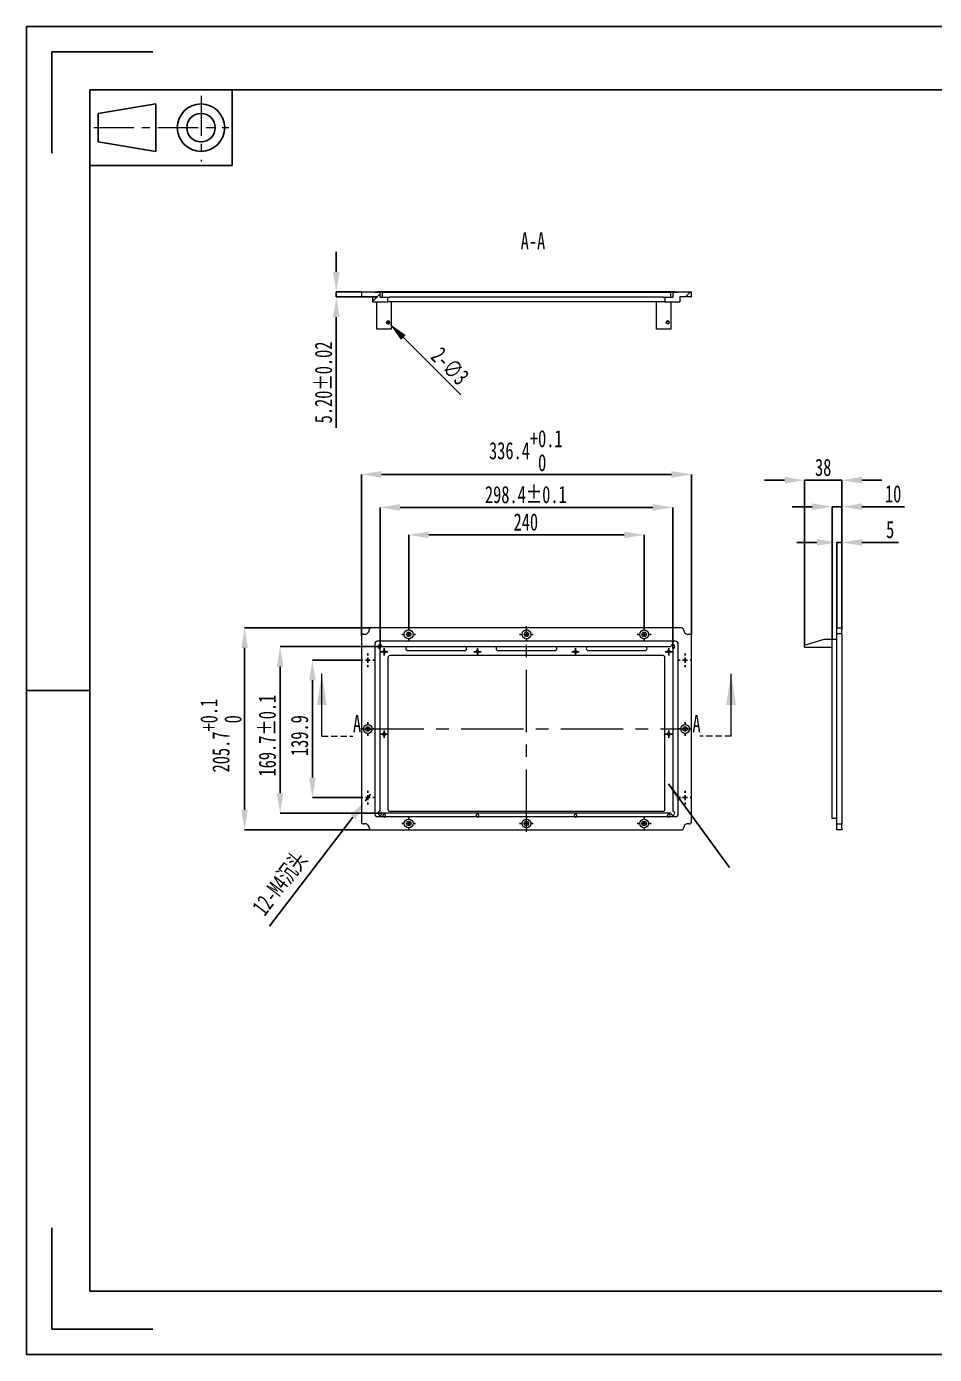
# Model space of a CAD drawing. Header units: millimetres. Extents: x 370 to 752, y 4 to 275.
# Drawn here: x 369.5 to 554.6, y 4.4 to 275 of the extents above; entities that cross this region are included whole.
import ezdxf

# ---------------------------------------------------------------- set-up
doc = ezdxf.new("R2010")
doc.units = ezdxf.units.MM
doc.header["$PDSIZE"] = -1
for name, pattern in [('CENTER', [10.16, 6.35, -1.27, 1.27, -1.27]), ('CENTERX2', [20.32, 12.7, -2.54, 2.54, -2.54]), ('HIDDEN', [1.905, 1.27, -0.635])]:
    doc.linetypes.add(name, pattern=pattern)
doc.layers.add('DEFAULT_1', color=7, linetype='CENTER', lineweight=18)
doc.layers.add('图框', color=7, linetype='Continuous')
doc.styles.add('SLDTEXTSTYLE4', font='TXT', dxfattribs={"width": 0.7})
doc.dimstyles.new('SLDDIMSTYLE0', dxfattribs={"dimtxt": 3.5, "dimasz": 4.08, "dimexe": 0, "dimexo": 0.0625, "dimgap": 0.875, "dimtad": 2, "dimdec": 1, "dimlfac": 5, "dimrnd": 1e-09, "dimzin": 12, "dimdsep": 46, "dimtxsty": 'SLDTEXTSTYLE4', "dimsah": 1, "dimcen": 0.09, "dimadec": 0, "dimazin": 3, "dimtol": 1, "dimtp": 0.1, "dimtfac": 1, "dimtdec": 1, "dimtofl": 0, "dimtmove": 0, "dimatfit": 3, "dimfxl": 1, "dimfrac": 2, "dimtolj": 1, "dimarcsym": 0})
doc.dimstyles.new('SLDDIMSTYLE1', dxfattribs={"dimtxt": 3.5, "dimasz": 4.08, "dimexe": 0, "dimexo": 0.0625, "dimgap": 0.875, "dimtad": 2, "dimdec": 1, "dimlfac": 5, "dimrnd": 1e-09, "dimzin": 12, "dimdsep": 46, "dimtxsty": 'SLDTEXTSTYLE4', "dimsah": 1, "dimcen": 0.09, "dimadec": 0, "dimazin": 3, "dimtfac": 1, "dimtdec": 1, "dimtofl": 0, "dimtmove": 0, "dimatfit": 3, "dimfxl": 1, "dimfrac": 2, "dimtolj": 1, "dimtzin": 12, "dimarcsym": 0})
doc.dimstyles.new('SLDDIMSTYLE2', dxfattribs={"dimtxt": 3.5, "dimasz": 4.08, "dimexe": 0, "dimexo": 0.0625, "dimgap": 0.875, "dimtad": 2, "dimdec": 1, "dimlfac": 5, "dimrnd": 1e-09, "dimzin": 12, "dimdsep": 46, "dimtxsty": 'SLDTEXTSTYLE4', "dimblk1": 'NONE', "dimsah": 1, "dimcen": 0, "dimadec": 0, "dimazin": 3, "dimtfac": 1, "dimtdec": 1, "dimtmove": 0, "dimatfit": 3, "dimldrblk": 'NONE', "dimfxl": 1, "dimfrac": 2, "dimtolj": 1, "dimtzin": 12, "dimarcsym": 0})
doc.dimstyles.new('SLDDIMSTYLE3', dxfattribs={"dimtxt": 3.5, "dimasz": 4.08, "dimexe": 0, "dimexo": 0.0625, "dimgap": 0.875, "dimtad": 2, "dimdec": 1, "dimlfac": 5, "dimrnd": 1e-09, "dimzin": 12, "dimdsep": 46, "dimtxsty": 'SLDTEXTSTYLE4', "dimsah": 1, "dimcen": 0.09, "dimadec": 0, "dimazin": 3, "dimtol": 1, "dimtp": 0.1, "dimtm": 0.1, "dimtfac": 1, "dimtdec": 1, "dimtofl": 0, "dimtmove": 0, "dimatfit": 3, "dimfxl": 1, "dimfrac": 2, "dimtolj": 1, "dimarcsym": 0})
doc.dimstyles.new('SLDDIMSTYLE5', dxfattribs={"dimtxt": 0.18, "dimasz": 4.08, "dimexe": 0, "dimexo": 0.0625, "dimgap": 0, "dimtad": 0, "dimtih": 1, "dimtoh": 1, "dimdec": 0, "dimrnd": 1e-09, "dimzin": 0, "dimdsep": 46, "dimtxsty": 'Standard', "dimsah": 1, "dimcen": 0.09, "dimadec": 0, "dimazin": 0, "dimtfac": 4.08, "dimtdec": 0, "dimtofl": 0, "dimtmove": 0, "dimatfit": 3, "dimfxl": 1, "dimfrac": 2, "dimtolj": 1, "dimtzin": 0, "dimarcsym": 0})
doc.dimstyles.new('SLDDIMSTYLE6', dxfattribs={"dimtxt": 3.5, "dimasz": 4.08, "dimexe": 0, "dimexo": 0.0625, "dimgap": 0.875, "dimtad": 2, "dimdec": 1, "dimlfac": 5, "dimrnd": 1e-09, "dimzin": 12, "dimdsep": 46, "dimtxsty": 'SLDTEXTSTYLE4', "dimsah": 1, "dimcen": 0.09, "dimadec": 0, "dimazin": 3, "dimtfac": 1, "dimtdec": 1, "dimtmove": 0, "dimatfit": 0, "dimfxl": 1, "dimfrac": 2, "dimtolj": 1, "dimtzin": 12, "dimarcsym": 0})
doc.dimstyles.new('SLDDIMSTYLE7', dxfattribs={"dimtxt": 3.5, "dimasz": 4.08, "dimexe": 0, "dimexo": 0.0625, "dimgap": 0.875, "dimtad": 2, "dimdec": 1, "dimlfac": 5, "dimrnd": 1e-09, "dimzin": 12, "dimdsep": 46, "dimtxsty": 'SLDTEXTSTYLE4', "dimblk1": 'NONE', "dimsah": 1, "dimcen": 0, "dimadec": 0, "dimazin": 3, "dimtfac": 1, "dimtdec": 1, "dimtmove": 0, "dimatfit": 3, "dimldrblk": 'NONE', "dimfxl": 1, "dimfrac": 2, "dimtolj": 1, "dimtzin": 12, "dimarcsym": 0})
doc.dimstyles.new('SLDDIMSTYLE8', dxfattribs={"dimtxt": 3.5, "dimasz": 4.08, "dimexe": 0, "dimexo": 0.0625, "dimgap": 0.875, "dimtad": 2, "dimlfac": 5, "dimrnd": 1e-09, "dimzin": 4, "dimdsep": 46, "dimtxsty": 'SLDTEXTSTYLE4', "dimsah": 1, "dimcen": 0.09, "dimadec": 0, "dimazin": 1, "dimtol": 1, "dimtp": 0.02, "dimtm": 0.02, "dimtfac": 1, "dimtmove": 0, "dimatfit": 0, "dimfxl": 1, "dimfrac": 2, "dimtolj": 1, "dimarcsym": 0})
pattern_1 = [(45, (384.307, 33.064), (-2.245064, 2.245064), [])]

# ---------------------------------------------------------------- blocks, each defined once
blk = doc.blocks.new('_D')
at = {"layer": 'Defpoints', "color": 0, "transparency": 16777216}
for p in [(505.05, 183.77), (437.77, 150.85), (505.05, 150.85)]:
    blk.add_point(p, dxfattribs=at)
at = {"layer": '图框', "color": 0, "lineweight": -2, "transparency": 16777216}
for p, q in [((437.77, 150.91), (437.77, 183.77)), ((441.85, 183.77), (500.97, 183.77)), ((505.05, 150.91), (505.05, 183.77))]:
    blk.add_line(p, q, dxfattribs=at)
at = {"layer": '图框', "color": 0, "transparency": 16777216}
for points in [[(441.85, 184.45), (441.85, 183.09), (437.77, 183.77)], [(500.97, 184.45), (500.97, 183.09), (505.05, 183.77)]]:
    blk.add_solid(points, dxfattribs=at)
at = {"layer": '图框', "color": 0, "transparency": 16777216, "insert": (471.28, 192.81), "char_height": 3.5, "attachment_point": 2, "style": 'SLDTEXTSTYLE4'}
blk.add_mtext('\\A1;336.4\\S+0.1^  0;', dxfattribs=at)
blk = doc.blocks.new('_D_1')
at = {"layer": 'Defpoints', "color": 0, "transparency": 16777216}
for p in [(439.78, 152.48), (413.96, 111.33), (439.78, 111.33)]:
    blk.add_point(p, dxfattribs=at)
at = {"layer": '图框', "color": 0, "lineweight": -2, "transparency": 16777216}
for p, q in [((439.71, 152.48), (413.96, 152.48)), ((413.96, 148.4), (413.96, 115.41)), ((439.71, 111.33), (413.96, 111.33))]:
    blk.add_line(p, q, dxfattribs=at)
at = {"layer": '图框', "color": 0, "transparency": 16777216}
for points in [[(413.28, 148.4), (414.64, 148.4), (413.96, 152.48)], [(413.28, 115.41), (414.64, 115.41), (413.96, 111.33)]]:
    blk.add_solid(points, dxfattribs=at)
at = {"layer": '图框', "color": 0, "transparency": 16777216, "insert": (404.92, 130.54), "char_height": 3.5, "attachment_point": 2, "rotation": 90, "style": 'SLDTEXTSTYLE4'}
blk.add_mtext('\\A1;205.7\\S+0.1^  0;', dxfattribs=at)
blk = doc.blocks.new('_D_2')
at = {"layer": 'Defpoints', "color": 0, "transparency": 16777216}
for p in [(495.41, 171.45), (447.41, 152.58), (495.41, 152.58)]:
    blk.add_point(p, dxfattribs=at)
at = {"layer": '图框', "color": 0, "lineweight": -2, "transparency": 16777216}
for p, q in [((447.41, 152.64), (447.41, 171.45)), ((451.49, 171.45), (491.33, 171.45)), ((495.41, 152.64), (495.41, 171.45))]:
    blk.add_line(p, q, dxfattribs=at)
at = {"layer": '图框', "color": 0, "transparency": 16777216}
for points in [[(451.49, 172.13), (451.49, 170.77), (447.41, 171.45)], [(491.33, 172.13), (491.33, 170.77), (495.41, 171.45)]]:
    blk.add_solid(points, dxfattribs=at)
at = {"layer": '图框', "color": 0, "transparency": 16777216, "insert": (471.28, 175.82), "char_height": 3.5, "attachment_point": 2, "style": 'SLDTEXTSTYLE4'}
blk.add_mtext('\\A1;240', dxfattribs=at)
blk = doc.blocks.new('_D_3')
at = {"layer": 'Defpoints', "color": 0, "transparency": 16777216}
for p in [(437.67, 145.89), (427.77, 117.91), (437.67, 117.91)]:
    blk.add_point(p, dxfattribs=at)
at = {"layer": '图框', "color": 0, "lineweight": -2, "transparency": 16777216}
for p, q in [((437.61, 145.89), (427.77, 145.89)), ((427.77, 141.81), (427.77, 121.99)), ((437.61, 117.91), (427.77, 117.91))]:
    blk.add_line(p, q, dxfattribs=at)
at = {"layer": '图框', "color": 0, "transparency": 16777216}
for points in [[(427.09, 141.81), (428.45, 141.81), (427.77, 145.89)], [(427.09, 121.99), (428.45, 121.99), (427.77, 117.91)]]:
    blk.add_solid(points, dxfattribs=at)
at = {"layer": '图框', "color": 0, "transparency": 16777216, "insert": (423.39, 130.54), "char_height": 3.5, "attachment_point": 2, "rotation": 90, "style": 'SLDTEXTSTYLE4'}
blk.add_mtext('\\A1;139.9', dxfattribs=at)
blk = doc.blocks.new('_D_4')
at = {"layer": 'Defpoints', "color": 0, "transparency": 16777216}
for p in [(438.52, 117.19), (439.61, 118.63)]:
    blk.add_point(p, dxfattribs=at)
at = {"layer": '图框', "color": 0, "lineweight": -2, "transparency": 16777216}
for p, q in [((439.61, 118.63), (438.52, 117.19)), ((419.04, 91.68), (436.05, 113.95))]:
    blk.add_line(p, q, dxfattribs=at)
at = {"layer": '图框', "color": 0, "transparency": 16777216}
blk.add_solid([(435.51, 114.36), (436.59, 113.54), (438.52, 117.19)], dxfattribs=at)
at = {"layer": '图框', "color": 0, "transparency": 16777216, "insert": (415.24, 95.68), "char_height": 3.5, "attachment_point": 1, "rotation": 52.6384, "style": 'SLDTEXTSTYLE4'}
blk.add_mtext('\\A1;12-M4沉头', dxfattribs=at)
blk = doc.blocks.new('_NONE')
blk = doc.blocks.new('_D_5')
at = {"layer": 'Defpoints', "color": 0, "transparency": 16777216}
for p in [(501.25, 177.04), (441.57, 148.28), (501.25, 148.28)]:
    blk.add_point(p, dxfattribs=at)
at = {"layer": '图框', "color": 0, "lineweight": -2, "transparency": 16777216}
for p, q in [((441.57, 148.34), (441.57, 177.04)), ((445.65, 177.04), (497.17, 177.04)), ((501.25, 148.34), (501.25, 177.04))]:
    blk.add_line(p, q, dxfattribs=at)
at = {"layer": '图框', "color": 0, "transparency": 16777216}
for points in [[(445.65, 177.72), (445.65, 176.36), (441.57, 177.04)], [(497.17, 177.72), (497.17, 176.36), (501.25, 177.04)]]:
    blk.add_solid(points, dxfattribs=at)
at = {"layer": '图框', "color": 0, "transparency": 16777216, "insert": (471.28, 181.41), "char_height": 3.5, "attachment_point": 2, "style": 'SLDTEXTSTYLE4'}
blk.add_mtext('\\A1;298.4±0.1', dxfattribs=at)
blk = doc.blocks.new('_D_6')
at = {"layer": 'Defpoints', "color": 0, "transparency": 16777216}
for p in [(441.97, 148.68), (421.19, 114.73), (441.97, 114.73)]:
    blk.add_point(p, dxfattribs=at)
at = {"layer": '图框', "color": 0, "lineweight": -2, "transparency": 16777216}
for p, q in [((441.91, 148.68), (421.19, 148.68)), ((421.19, 144.6), (421.19, 118.81)), ((441.91, 114.73), (421.19, 114.73))]:
    blk.add_line(p, q, dxfattribs=at)
at = {"layer": '图框', "color": 0, "transparency": 16777216}
for points in [[(420.51, 144.6), (421.87, 144.6), (421.19, 148.68)], [(420.51, 118.81), (421.87, 118.81), (421.19, 114.73)]]:
    blk.add_solid(points, dxfattribs=at)
at = {"layer": '图框', "color": 0, "transparency": 16777216, "insert": (416.81, 130.54), "char_height": 3.5, "attachment_point": 2, "rotation": 90, "style": 'SLDTEXTSTYLE4'}
blk.add_mtext('\\A1;169.7±0.1', dxfattribs=at)
blk = doc.blocks.new('SW_CENTERMARKSYMBOL_0')
at = {"layer": '图框', "color": 0}
for p, q in [((-1, 0), (-1.4, 0)), ((0, 0), (-0.5, 0)), ((0, 1), (0, 1.4)), ((0, 0), (0, 0.5)), ((0, 0), (0, -0.5)), ((0, 0), (0.5, 0)), ((1, 0), (1.4, 0)), ((0, -1), (0, -1.4))]:
    blk.add_line(p, q, dxfattribs=at)
blk = doc.blocks.new('SW_CENTERMARKSYMBOL_1')
at = {"layer": '图框', "color": 0}
for p, q in [((-1, 0), (-1.4, 0)), ((0, 0), (-0.5, 0)), ((0, 1), (0, 1.4)), ((0, 0), (0, 0.5)), ((0, 0), (0, -0.5)), ((0, 0), (0.5, 0)), ((1, 0), (1.4, 0)), ((0, -1), (0, -1.4))]:
    blk.add_line(p, q, dxfattribs=at)
blk = doc.blocks.new('SW_CENTERMARKSYMBOL_2')
at = {"layer": '图框', "color": 0}
for p, q in [((-1, 0), (-1.4, 0)), ((0, 0), (-0.5, 0)), ((0, 1), (0, 1.4)), ((0, 0), (0, 0.5)), ((0, 0), (0, -0.5)), ((0, 0), (0.5, 0)), ((1, 0), (1.4, 0)), ((0, -1), (0, -1.4))]:
    blk.add_line(p, q, dxfattribs=at)
blk = doc.blocks.new('SW_CENTERMARKSYMBOL_3')
at = {"layer": '图框', "color": 0}
for p, q in [((-1, 0), (-1.4, 0)), ((0, 0), (-0.5, 0)), ((0, 1), (0, 1.4)), ((0, 0), (0, 0.5)), ((0, 0), (0, -0.5)), ((0, 0), (0.5, 0)), ((1, 0), (1.4, 0)), ((0, -1), (0, -1.4))]:
    blk.add_line(p, q, dxfattribs=at)
blk = doc.blocks.new('SW_CENTERMARKSYMBOL_4')
at = {"layer": '图框', "color": 0}
for p, q in [((-1, 0), (-1.4, 0)), ((0, 0), (-0.5, 0)), ((0, 1), (0, 1.4)), ((0, 0), (0, 0.5)), ((0, 0), (0, -0.5)), ((0, 0), (0.5, 0)), ((1, 0), (1.4, 0)), ((0, -1), (0, -1.4))]:
    blk.add_line(p, q, dxfattribs=at)
blk = doc.blocks.new('SW_CENTERMARKSYMBOL_5')
at = {"layer": '图框', "color": 0}
for p, q in [((-1, 0), (-1.4, 0)), ((0, 0), (-0.5, 0)), ((0, 1), (0, 1.4)), ((0, 0), (0, 0.5)), ((0, 0), (0, -0.5)), ((0, 0), (0.5, 0)), ((1, 0), (1.4, 0)), ((0, -1), (0, -1.4))]:
    blk.add_line(p, q, dxfattribs=at)
blk = doc.blocks.new('SW_CENTERMARKSYMBOL_6')
at = {"layer": '图框', "color": 0}
for p, q in [((-1, 0), (-1.4, 0)), ((0, 0), (-0.5, 0)), ((0, 1), (0, 1.4)), ((0, 0), (0, 0.5)), ((0, 0), (0, -0.5)), ((0, 0), (0.5, 0)), ((1, 0), (1.4, 0)), ((0, -1), (0, -1.4))]:
    blk.add_line(p, q, dxfattribs=at)
blk = doc.blocks.new('SW_CENTERMARKSYMBOL_7')
at = {"layer": '图框', "color": 0}
for p, q in [((-1, 0), (-1.4, 0)), ((0, 0), (-0.5, 0)), ((0, 1), (0, 1.4)), ((0, 0), (0, 0.5)), ((0, 0), (0, -0.5)), ((0, 0), (0.5, 0)), ((1, 0), (1.4, 0)), ((0, -1), (0, -1.4))]:
    blk.add_line(p, q, dxfattribs=at)
blk = doc.blocks.new('SW_CENTERMARKSYMBOL_8')
at = {"layer": '图框', "color": 0}
for p, q in [((-1, 0), (-1.4, 0)), ((0, 0), (-0.5, 0)), ((0, 1), (0, 1.4)), ((0, 0), (0, 0.5)), ((0, 0), (0, -0.5)), ((0, 0), (0.5, 0)), ((1, 0), (1.4, 0)), ((0, -1), (0, -1.4))]:
    blk.add_line(p, q, dxfattribs=at)
blk = doc.blocks.new('SW_CENTERMARKSYMBOL_9')
at = {"layer": '图框', "color": 0}
for p, q in [((-1, 0), (-1.4, 0)), ((0, 0), (-0.5, 0)), ((0, 1), (0, 1.4)), ((0, 0), (0, 0.5)), ((0, 0), (0, -0.5)), ((0, 0), (0.5, 0)), ((1, 0), (1.4, 0)), ((0, -1), (0, -1.4))]:
    blk.add_line(p, q, dxfattribs=at)
blk = doc.blocks.new('SW_CENTERMARKSYMBOL_10')
at = {"layer": '图框', "color": 0}
for p, q in [((-1, 0), (-1.4, 0)), ((0, 0), (-0.5, 0)), ((0, 1), (0, 1.4)), ((0, 0), (0, 0.5)), ((0, 0), (0, -0.5)), ((0, 0), (0.5, 0)), ((1, 0), (1.4, 0)), ((0, -1), (0, -1.4))]:
    blk.add_line(p, q, dxfattribs=at)
blk = doc.blocks.new('SW_CENTERMARKSYMBOL_11')
at = {"layer": '图框', "color": 0}
for p, q in [((-1, 0), (-1.4, 0)), ((0, 0), (-0.5, 0)), ((0, 1), (0, 1.4)), ((0, 0), (0, 0.5)), ((0, 0), (0, -0.5)), ((0, 0), (0.5, 0)), ((1, 0), (1.4, 0)), ((0, -1), (0, -1.4))]:
    blk.add_line(p, q, dxfattribs=at)
blk = doc.blocks.new('SW_CENTERMARKSYMBOL_12')
at = {"layer": '图框', "color": 0}
for p, q in [((-0.5, 0), (-0.75, 0)), ((0, 0), (-0.5, 0)), ((0, 0.5), (0, 0.75)), ((0, 0), (0, 0.5)), ((0, 0), (0, -0.5)), ((0, 0), (0.5, 0)), ((0.5, 0), (0.75, 0)), ((0, -0.5), (0, -0.75))]:
    blk.add_line(p, q, dxfattribs=at)
blk = doc.blocks.new('SW_CENTERMARKSYMBOL_13')
at = {"layer": '图框', "color": 0}
for p, q in [((-0.5, 0), (-0.75, 0)), ((0, 0), (-0.5, 0)), ((0, 0.5), (0, 0.75)), ((0, 0), (0, 0.5)), ((0, 0), (0, -0.5)), ((0, 0), (0.5, 0)), ((0.5, 0), (0.75, 0)), ((0, -0.5), (0, -0.75))]:
    blk.add_line(p, q, dxfattribs=at)
blk = doc.blocks.new('SW_CENTERMARKSYMBOL_14')
at = {"layer": '图框', "color": 0}
for p, q in [((-0.5, 0), (-0.75, 0)), ((0, 0), (-0.5, 0)), ((0, 0.5), (0, 0.75)), ((0, 0), (0, 0.5)), ((0, 0), (0, -0.5)), ((0, 0), (0.5, 0)), ((0.5, 0), (0.75, 0)), ((0, -0.5), (0, -0.75))]:
    blk.add_line(p, q, dxfattribs=at)
blk = doc.blocks.new('SW_CENTERMARKSYMBOL_15')
at = {"layer": '图框', "color": 0}
for p, q in [((-0.5, 0), (-0.75, 0)), ((0, 0), (-0.5, 0)), ((0, 0.5), (0, 0.75)), ((0, 0), (0, 0.5)), ((0, 0), (0, -0.5)), ((0, 0), (0.5, 0)), ((0.5, 0), (0.75, 0)), ((0, -0.5), (0, -0.75))]:
    blk.add_line(p, q, dxfattribs=at)
blk = doc.blocks.new('SW_CENTERMARKSYMBOL_16')
at = {"layer": '图框', "color": 0}
for p, q in [((-0.5, 0), (-0.75, 0)), ((0, 0), (-0.5, 0)), ((0, 0.5), (0, 0.75)), ((0, 0), (0, 0.5)), ((0, 0), (0, -0.5)), ((0, 0), (0.5, 0)), ((0.5, 0), (0.75, 0)), ((0, -0.5), (0, -0.75))]:
    blk.add_line(p, q, dxfattribs=at)
blk = doc.blocks.new('SW_CENTERMARKSYMBOL_17')
at = {"layer": '图框', "color": 0}
for p, q in [((-0.5, 0), (-0.75, 0)), ((0, 0), (-0.5, 0)), ((0, 0.5), (0, 0.75)), ((0, 0), (0, 0.5)), ((0, 0), (0, -0.5)), ((0, 0), (0.5, 0)), ((0.5, 0), (0.75, 0)), ((0, -0.5), (0, -0.75))]:
    blk.add_line(p, q, dxfattribs=at)
blk = doc.blocks.new('_D_7')
at = {"layer": 'Defpoints', "color": 0, "transparency": 16777216}
for p in [(535.7, 182.59), (535.7, 152.48), (528.1, 148.98)]:
    blk.add_point(p, dxfattribs=at)
at = {"layer": '图框', "color": 0, "lineweight": -2, "transparency": 16777216}
for p, q in [((524.02, 182.59), (519.94, 182.59)), ((528.1, 149.04), (528.1, 182.59)), ((528.1, 182.59), (535.7, 182.59)), ((535.7, 152.54), (535.7, 182.59)), ((539.78, 182.59), (543.86, 182.59))]:
    blk.add_line(p, q, dxfattribs=at)
at = {"layer": '图框', "color": 0, "transparency": 16777216}
for points in [[(524.02, 183.27), (524.02, 181.91), (528.1, 182.59)], [(539.78, 183.27), (539.78, 181.91), (535.7, 182.59)]]:
    blk.add_solid(points, dxfattribs=at)
at = {"layer": '图框', "color": 0, "transparency": 16777216, "insert": (531.9, 186.96), "char_height": 3.5, "attachment_point": 2, "style": 'SLDTEXTSTYLE4'}
blk.add_mtext('\\A1;38', dxfattribs=at)
blk = doc.blocks.new('_D_8')
at = {"layer": 'Defpoints', "color": 0, "transparency": 16777216}
for p in [(535.7, 177.19), (535.7, 152.48), (533.7, 150.18)]:
    blk.add_point(p, dxfattribs=at)
at = {"layer": '图框', "color": 0, "lineweight": -2, "transparency": 16777216}
for p, q in [((529.62, 177.19), (525.54, 177.19)), ((533.7, 150.24), (533.7, 177.19)), ((533.7, 177.19), (535.7, 177.19)), ((535.7, 152.54), (535.7, 177.19)), ((539.78, 177.19), (548.46, 177.19))]:
    blk.add_line(p, q, dxfattribs=at)
at = {"layer": '图框', "color": 0, "transparency": 16777216}
for points in [[(529.62, 177.87), (529.62, 176.51), (533.7, 177.19)], [(539.78, 177.87), (539.78, 176.51), (535.7, 177.19)]]:
    blk.add_solid(points, dxfattribs=at)
at = {"layer": '图框', "color": 0, "transparency": 16777216, "insert": (546.16, 181.56), "char_height": 3.5, "attachment_point": 2, "style": 'SLDTEXTSTYLE4'}
blk.add_mtext('\\A1;10', dxfattribs=at)
blk = doc.blocks.new('_D_9')
at = {"layer": 'Defpoints', "color": 0, "transparency": 16777216}
for p in [(535.7, 169.91), (534.7, 152.48), (535.7, 152.48)]:
    blk.add_point(p, dxfattribs=at)
at = {"layer": '图框', "color": 0, "lineweight": -2, "transparency": 16777216}
for p, q in [((530.62, 169.91), (526.54, 169.91)), ((534.7, 152.54), (534.7, 169.91)), ((534.7, 169.91), (535.7, 169.91)), ((535.7, 152.54), (535.7, 169.91)), ((539.78, 169.91), (547.24, 169.91))]:
    blk.add_line(p, q, dxfattribs=at)
at = {"layer": '图框', "color": 0, "transparency": 16777216}
for points in [[(530.62, 170.59), (530.62, 169.23), (534.7, 169.91)], [(539.78, 170.59), (539.78, 169.23), (535.7, 169.91)]]:
    blk.add_solid(points, dxfattribs=at)
at = {"layer": '图框', "color": 0, "transparency": 16777216, "insert": (545.55, 174.29), "char_height": 3.5, "attachment_point": 2, "style": 'SLDTEXTSTYLE4'}
blk.add_mtext('\\A1;5', dxfattribs=at)
blk = doc.blocks.new('_D_15')
at = {"layer": 'Defpoints', "color": 0, "transparency": 16777216}
for p in [(432.65, 220.96), (437.77, 220.96), (441.17, 219.92)]:
    blk.add_point(p, dxfattribs=at)
at = {"layer": '图框', "color": 0, "lineweight": -2, "transparency": 16777216}
for p, q in [((432.65, 225.04), (432.65, 229.12)), ((437.71, 220.96), (432.65, 220.96)), ((432.65, 220.96), (432.65, 219.92)), ((441.11, 219.92), (432.65, 219.92)), ((432.65, 215.84), (432.65, 193.26))]:
    blk.add_line(p, q, dxfattribs=at)
at = {"layer": '图框', "color": 0, "transparency": 16777216}
for points in [[(431.97, 225.04), (433.33, 225.04), (432.65, 220.96)], [(431.97, 215.84), (433.33, 215.84), (432.65, 219.92)]]:
    blk.add_solid(points, dxfattribs=at)
at = {"layer": '图框', "color": 0, "transparency": 16777216, "insert": (428.27, 202.51), "char_height": 3.5, "attachment_point": 2, "rotation": 90, "style": 'SLDTEXTSTYLE4'}
blk.add_mtext('\\A1;5.20±0.02', dxfattribs=at)
blk = doc.blocks.new('_D_16')
at = {"layer": 'Defpoints', "color": 0, "transparency": 16777216}
for p in [(443.01, 214.97), (443.43, 214.54)]:
    blk.add_point(p, dxfattribs=at)
at = {"layer": '图框', "color": 0, "lineweight": -2, "transparency": 16777216}
for p, q in [((443.01, 214.97), (443.43, 214.54)), ((458.01, 199.96), (446.32, 211.66))]:
    blk.add_line(p, q, dxfattribs=at)
at = {"layer": '图框', "color": 0, "transparency": 16777216}
blk.add_solid([(446.8, 212.14), (445.84, 211.18), (443.43, 214.54)], dxfattribs=at)
at = {"layer": '图框', "color": 0, "transparency": 16777216, "insert": (454.14, 210.03), "char_height": 3.5, "attachment_point": 1, "rotation": 315, "style": 'SLDTEXTSTYLE4'}
blk.add_mtext('\\A1;2-∅3', dxfattribs=at)
blk = doc.blocks.new('96_1')
at = {"color": 7, "linetype": 'Continuous'}
for p, q in [((-11.25, 6), (-11.25, -6)), ((11.25, -6), (11.25, 6)), ((-9.93, 2.25), (-0.82, 3.75)), ((-9.93, 0), (-9.93, 2.25)), ((-0.82, 0), (-0.82, 3.75)), ((-9.93, 0), (-9.93, -2.25)), ((-0.82, 0), (-0.82, -3.75)), ((-9.93, -2.25), (-0.82, -3.75)), ((-11.25, -6), (11.25, -6))]:
    blk.add_line(p, q, dxfattribs=at)
for radius in [3.75, 2.25]:
    blk.add_circle((6.34, 0), radius, dxfattribs=at)
at = {"layer": 'DEFAULT_1', "color": 1, "linetype": 'CENTER'}
for p, q in [((6.34, 5.05), (6.34, -5.36)), ((-10.64, 0), (10.74, 0))]:
    blk.add_line(p, q, dxfattribs=at)

msp = doc.modelspace()

# ---------------------------------------------------------------- hatches: boundary and pattern name
at = {"linetype": 'Continuous', "lineweight": 0}
h = msp.add_hatch(dxfattribs=at)
h.set_pattern_fill('ANSI31', style=0)
h.set_pattern_definition(pattern_1)
h.paths.add_polyline_path([(441.5688, 220.9364), (440.4688, 220.9364), (440.4688, 220.9564), (437.7688, 220.9564), (437.7688, 219.9564), (440.1188, 219.9564), (440.1188, 218.9564), (443.1688, 218.9564), (443.1688, 219.9164), (441.5688, 219.9164)], flags=0)
h = msp.add_hatch(dxfattribs=at)
h.set_pattern_fill('ANSI31', style=0)
h.set_pattern_definition(pattern_1)
h.paths.add_polyline_path([(502.3488, 220.9364), (501.2488, 220.9364), (501.2488, 219.9164), (499.6488, 219.9164), (499.6488, 218.9564), (502.6988, 218.9564), (502.6988, 219.9564), (505.0488, 219.9564), (505.0488, 220.9564), (502.3488, 220.9564)], flags=0)

# ---------------------------------------------------------------- linework, layer by layer
at = {"color": 7, "linetype": 'Continuous'}
for p, q in [((369.5063, 4.4421), (369.5063, 275.027)), ((369.5063, 275.027), (752.1907, 275.027)), ((374.6603, 249.257), (374.6603, 269.873)), ((374.6603, 269.873), (395.2763, 269.873)), ((382.3913, 17.3271), (382.3913, 262.142)), ((382.3913, 262.142), (739.3057, 262.142)), ((369.5063, 139.7346), (382.3913, 139.7346)), ((374.6603, 9.5961), (374.6603, 30.2121)), ((382.3913, 17.3271), (739.3057, 17.3271)), ((374.6603, 9.5961), (395.2763, 9.5961)), ((369.5063, 4.4421), (752.1907, 4.4421))]:
    msp.add_line(p, q, dxfattribs=at)
at = {"color": 7, "linetype": 'Continuous', "lineweight": 15}
for p, q in [((437.7688, 220.9564), (440.4688, 220.9564)), ((437.7688, 220.9564), (437.7688, 219.9564)), ((440.1188, 219.9564), (437.7688, 219.9564)), ((440.1188, 218.9564), (440.1188, 219.9564)), ((440.4688, 220.9364), (440.4688, 220.9564)), ((440.4688, 220.9564), (441.0688, 220.9564)), ((440.4688, 220.9364), (441.5688, 220.9364)), ((501.7488, 220.9564), (441.0688, 220.9564)), ((441.5688, 219.9164), (441.5688, 220.9364)), ((441.9688, 220.9364), (441.5688, 220.9364)), ((441.5688, 219.9164), (443.1688, 219.9164)), ((441.9688, 220.9364), (441.9688, 219.9164)), ((441.9688, 220.9364), (500.8488, 220.9364)), ((443.1688, 218.9564), (443.1688, 219.9164)), ((443.1688, 219.9164), (443.5688, 219.9164)), ((499.2488, 219.9164), (443.5688, 219.9164)), ((499.2488, 219.9164), (499.6488, 219.9164)), ((499.6488, 219.9164), (499.6488, 218.9564)), ((499.6488, 219.9164), (501.2488, 219.9164)), ((500.8488, 219.9164), (500.8488, 220.9364)), ((501.2488, 220.9364), (500.8488, 220.9364)), ((501.2488, 220.9364), (502.3488, 220.9364)), ((501.2488, 220.9364), (501.2488, 219.9164)), ((501.7488, 220.9564), (502.3488, 220.9564)), ((502.3488, 220.9564), (502.3488, 220.9364)), ((502.3488, 220.9564), (505.0488, 220.9564)), ((502.6988, 219.9564), (502.6988, 218.9564)), ((505.0488, 219.9564), (502.6988, 219.9564)), ((505.0488, 219.9564), (505.0488, 220.9564)), ((440.1188, 218.9564), (443.1688, 218.9564)), ((440.9188, 213.3564), (440.9188, 218.9564)), ((443.5688, 218.9564), (443.1688, 218.9564)), ((499.2488, 218.9564), (443.5688, 218.9564)), ((443.9188, 213.3564), (443.9188, 218.9564)), ((497.9188, 213.3564), (497.9188, 218.9564)), ((499.6488, 218.9564), (499.2488, 218.9564)), ((499.6488, 218.9564), (502.6988, 218.9564)), ((500.9188, 213.3564), (500.9188, 218.9564)), ((443.9188, 213.3564), (440.9188, 213.3564)), ((500.9188, 213.3564), (497.9188, 213.3564)), ((503.0403, 152.476), (439.7773, 152.476)), ((534.6953, 152.476), (535.6953, 152.476)), ((534.6953, 152.087), (534.6953, 152.476)), ((534.6953, 151.2492), (534.6953, 152.087)), ((535.6953, 152.476), (535.6953, 152.087)), ((535.6953, 151.2492), (535.6953, 152.087)), ((437.7688, 150.8492), (437.7688, 112.9547)), ((440.4688, 149.176), (440.4688, 114.628)), ((501.7488, 149.776), (441.0688, 149.776)), ((502.3488, 114.628), (502.3488, 149.176)), ((505.0488, 112.9547), (505.0488, 150.8492)), ((528.0953, 148.976), (532.0953, 150.176)), ((528.0953, 148.576), (528.0953, 148.976)), ((532.0953, 150.176), (533.6953, 150.176)), ((533.6953, 150.176), (534.6953, 150.176)), ((533.6953, 150.1558), (533.6953, 150.176)), ((533.6953, 149.176), (533.6953, 150.1558)), ((533.6953, 114.628), (533.6953, 149.176)), ((535.6953, 151.2492), (534.6953, 151.2492)), ((534.6953, 150.8492), (534.6953, 151.2492)), ((534.6953, 112.9547), (534.6953, 150.8492)), ((535.6953, 151.2492), (535.6953, 150.8492)), ((535.6953, 150.8492), (535.6953, 112.9547)), ((441.5688, 115.128), (441.5688, 148.276)), ((441.9688, 148.676), (500.8488, 148.676)), ((443.1688, 146.44), (443.1688, 115.528)), ((499.2488, 146.84), (443.5688, 146.84)), ((447.2088, 147.876), (458.8088, 147.876)), ((465.6088, 147.876), (477.2088, 147.876)), ((484.0088, 147.876), (495.6088, 147.876)), ((499.6488, 115.528), (499.6488, 146.44)), ((501.2488, 148.276), (501.2488, 115.128)), ((528.0953, 148.576), (533.6953, 148.576)), ((441.0688, 114.028), (501.7488, 114.028)), ((500.8488, 114.728), (441.9688, 114.728)), ((443.5688, 115.128), (499.2488, 115.128)), ((533.6953, 113.628), (533.6953, 114.628)), ((439.7773, 111.328), (503.0403, 111.328)), ((534.6953, 113.628), (533.6953, 113.628)), ((534.6953, 112.5547), (534.6953, 112.9547)), ((534.6953, 112.5547), (535.6953, 112.5547)), ((534.6953, 111.7169), (534.6953, 112.5547)), ((534.6953, 111.328), (534.6953, 111.7169)), ((535.6953, 111.328), (534.6953, 111.328)), ((535.6953, 112.9547), (535.6953, 112.5547)), ((535.6953, 111.7169), (535.6953, 112.5547)), ((535.6953, 111.7169), (535.6953, 111.328))]:
    msp.add_line(p, q, dxfattribs=at)
at = {"color": 7, "linetype": 'Continuous', "lineweight": 0}
for p, q in [((429.6952, 130.4095), (429.6952, 143.1095)), ((513.1224, 130.4095), (513.1224, 143.1095))]:
    msp.add_line(p, q, dxfattribs=at)
at = {"color": 7, "linetype": 'HIDDEN', "lineweight": 0}
for p, q in [((429.6952, 130.4095), (436.0452, 130.4095)), ((513.1224, 130.4095), (506.7724, 130.4095))]:
    msp.add_line(p, q, dxfattribs=at)
at = {"color": 2, "linetype": 'Continuous'}
for p, q in [((507.3758, 17.3271), (538.2998, 17.3271)), ((538.2998, 17.3271), (558.9157, 17.3271))]:
    msp.add_line(p, q, dxfattribs=at)
at = {"color": 7, "linetype": 'Continuous', "lineweight": 15}
for centre, radius in [((443.2188, 214.7564), 0.305), ((443.2188, 214.7564), 0.25), ((500.2188, 214.7564), 0.305), ((500.2188, 214.7564), 0.25), ((447.4088, 151.176), 0.9), ((447.4088, 151.176), 0.45), ((471.4088, 151.176), 0.9), ((471.4088, 151.176), 0.45), ((495.4088, 151.176), 0.9), ((495.4088, 151.176), 0.45), ((442.4088, 147.634), 0.25), ((461.4088, 147.634), 0.25), ((481.4088, 147.634), 0.25), ((500.4088, 147.634), 0.25), ((439.0688, 131.902), 0.9), ((503.7488, 131.902), 0.9), ((439.0688, 131.902), 0.45), ((442.4088, 130.834), 0.25), ((500.4088, 130.834), 0.25), ((503.7488, 131.902), 0.45), ((447.4088, 112.628), 0.9), ((447.4088, 112.628), 0.45), ((471.4088, 112.628), 0.9), ((471.4088, 112.628), 0.45), ((495.4088, 112.628), 0.9), ((495.4088, 112.628), 0.45)]:
    msp.add_circle(centre, radius, dxfattribs=at)
at = {"color": 7, "linetype": 'Continuous', "lineweight": 0}
for centre in [(443.2188, 214.7564), (500.2188, 214.7564), (442.4088, 147.634), (461.4088, 147.634), (481.4088, 147.634), (500.4088, 147.634), (442.4088, 130.834), (500.4088, 130.834), (442.4088, 114.234), (461.4088, 114.234), (481.4088, 114.234), (500.4088, 114.234)]:
    msp.add_arc(centre, 0.3, 255, 195, dxfattribs=at)
at = {"color": 7, "linetype": 'Continuous', "lineweight": 15}
for centre, radius, start, end in [((438.4778, 152.112), 0.9, 256.249622, 358.413145), ((439.7773, 152.076), 0.4, 90, 178.413145), ((503.0403, 152.076), 0.4, 1.586855, 90), ((504.3398, 152.112), 0.9, 181.586855, 283.750378), ((438.1688, 150.8492), 0.4, 76.249622, 180), ((441.0688, 149.176), 0.6, 90, 180), ((441.5688, 148.676), 0.4, 0, 270), ((501.2488, 148.676), 0.4, 270, 180), ((501.7488, 149.176), 0.6, 0, 90), ((504.6488, 150.8492), 0.4, 0, 103.750378), ((443.5688, 146.44), 0.4, 90, 180), ((447.2088, 148.276), 0.4, 90, 180), ((447.2088, 148.276), 0.4, 180, 270), ((458.8088, 148.276), 0.4, 0, 90), ((458.8088, 148.276), 0.4, 270, 0), ((465.6088, 148.276), 0.4, 90, 180), ((465.6088, 148.276), 0.4, 180, 270), ((477.2088, 148.276), 0.4, 0, 90), ((477.2088, 148.276), 0.4, 270, 0), ((484.0088, 148.276), 0.4, 90, 180), ((484.0088, 148.276), 0.4, 180, 270), ((495.6088, 148.276), 0.4, 0, 90), ((495.6088, 148.276), 0.4, 270, 0), ((499.2488, 146.44), 0.4, 0, 90), ((441.0688, 114.628), 0.6, 180, 270), ((441.5688, 114.728), 0.4, 90, 0), ((443.5688, 115.528), 0.4, 180, 270), ((499.2488, 115.528), 0.4, 270, 0), ((501.2488, 114.728), 0.4, 180, 90), ((501.7488, 114.628), 0.6, 270, 0), ((438.1688, 112.9547), 0.4, 180, 283.750378), ((438.4778, 111.692), 0.9, 1.586855, 103.750378), ((439.7773, 111.728), 0.4, 181.586855, 270), ((503.0403, 111.728), 0.4, 270, 358.413145), ((504.3398, 111.692), 0.9, 76.249622, 178.413145), ((504.6488, 112.9547), 0.4, 256.249622, 0)]:
    msp.add_arc(centre, radius, start, end, dxfattribs=at)
at = {"color": 7, "linetype": 'Continuous', "lineweight": 0}
for points in [[(429.6952, 143.1095), (428.6792, 136.7595), (430.7112, 136.7595)], [(513.1224, 143.1095), (512.1064, 136.7595), (514.1384, 136.7595)]]:
    msp.add_solid(points, dxfattribs=at)
at = {"layer": '图框', "linetype": 'CENTERX2', "lineweight": 0}
for p, q in [((471.4088, 110.9547), (471.4088, 152.8492)), ((437.7773, 131.902), (505.0403, 131.902))]:
    msp.add_line(p, q, dxfattribs=at)

# ---------------------------------------------------------------- block references
at = {"color": 2, "linetype": 'Continuous', "xscale": 1.288499418886255, "yscale": 1.288499418886255, "zscale": 1.288499418886255}
msp.add_blockref('96_1', (396.8998, 254.431), dxfattribs=at)
at = {"layer": '图框'}
for name, p in [('SW_CENTERMARKSYMBOL_10', (447.4088, 151.176)), ('SW_CENTERMARKSYMBOL_9', (471.4088, 151.176)), ('SW_CENTERMARKSYMBOL_8', (495.4088, 151.176)), ('SW_CENTERMARKSYMBOL_11', (439.0688, 145.894)), ('SW_CENTERMARKSYMBOL_16', (442.4088, 147.634)), ('SW_CENTERMARKSYMBOL_15', (461.4088, 147.634)), ('SW_CENTERMARKSYMBOL_14', (481.4088, 147.634)), ('SW_CENTERMARKSYMBOL_13', (500.4088, 147.634)), ('SW_CENTERMARKSYMBOL_7', (503.7488, 145.894)), ('SW_CENTERMARKSYMBOL_0', (439.0688, 131.902)), ('SW_CENTERMARKSYMBOL_6', (503.7488, 131.902)), ('SW_CENTERMARKSYMBOL_17', (442.4088, 130.834)), ('SW_CENTERMARKSYMBOL_12', (500.4088, 130.834)), ('SW_CENTERMARKSYMBOL_1', (439.0688, 117.91)), ('SW_CENTERMARKSYMBOL_5', (503.7488, 117.91)), ('SW_CENTERMARKSYMBOL_2', (447.4088, 112.628)), ('SW_CENTERMARKSYMBOL_3', (471.4088, 112.628)), ('SW_CENTERMARKSYMBOL_4', (495.4088, 112.628))]:
    msp.add_blockref(name, p, dxfattribs=at)

# ---------------------------------------------------------------- texts
at = {"color": 7, "linetype": 'Continuous', "char_height": 3.5, "attachment_point": 1, "style": 'SLDTEXTSTYLE4'}
for insert in [(436.0452, 134.7439), (505.242, 134.7439)]:
    msp.add_mtext('A', dxfattribs=dict(at, insert=insert))
at = {"layer": '图框', "color": 3, "insert": (472.7358, 233.1032), "char_height": 3.5, "attachment_point": 2, "style": 'SLDTEXTSTYLE4'}
msp.add_mtext('A-A', dxfattribs=at)

# ---------------------------------------------------------------- dimensions: what is measured, and where the dimension line sits
at = {"layer": '图框', "color": 3}
for base, p1, p2, dimstyle, picture, middle in [((432.6485, 220.9564), (441.1688, 219.9164), (437.7688, 220.9564), 'SLDDIMSTYLE8', '_D_15', (432.6485, 202.5106)), ((413.9615, 111.328), (439.7773, 152.476), (439.7773, 111.328), 'SLDDIMSTYLE0', '_D_1', (413.9615, 130.5405)), ((421.1899, 114.728), (441.9688, 148.676), (441.9688, 114.728), 'SLDDIMSTYLE3', '_D_6', (421.1899, 130.5405)), ((427.7688, 117.91), (437.6688, 145.894), (437.6688, 117.91), 'SLDDIMSTYLE1', '_D_3', (427.7688, 130.5405))]:
    dim = msp.add_linear_dim(base=base, p1=p1, p2=p2, angle=90, dimstyle=dimstyle, dxfattribs=at)
    dim.commit()
    dim.dimension.update_dxf_attribs({"geometry": picture, "text_midpoint": middle, "dimtype": 160})
dim = msp.add_diameter_dim_2p(p1=(443.0066, 214.9686), p2=(443.4309, 214.5443), text='2-<>', dimstyle='SLDDIMSTYLE7', dxfattribs=at)
dim.commit()
dim.dimension.update_dxf_attribs({"geometry": '_D_16', "text_midpoint": (454.2188, 203.7564), "dimtype": 163})
for base, p1, p2, dimstyle, picture, middle in [((505.0488, 183.7664), (437.7688, 150.8492), (505.0488, 150.8492), 'SLDDIMSTYLE0', '_D', (471.2805, 183.7664)), ((535.6953, 182.5896), (528.0953, 148.976), (535.6953, 152.476), 'SLDDIMSTYLE6', '_D_7', (531.8953, 182.5896)), ((501.2488, 177.0368), (441.5688, 148.276), (501.2488, 148.276), 'SLDDIMSTYLE3', '_D_5', (471.2805, 177.0368)), ((535.6953, 177.1894), (533.6953, 150.176), (535.6953, 152.476), 'SLDDIMSTYLE6', '_D_8', (546.1595, 177.1894)), ((495.4088, 171.4452), (447.4088, 152.576), (495.4088, 152.576), 'SLDDIMSTYLE1', '_D_2', (471.2805, 171.4452)), ((535.6953, 169.9113), (534.6953, 152.476), (535.6953, 152.476), 'SLDDIMSTYLE6', '_D_9', (545.547, 169.9113))]:
    dim = msp.add_linear_dim(base=base, p1=p1, p2=p2, dimstyle=dimstyle, dxfattribs=at)
    dim.commit()
    dim.dimension.update_dxf_attribs({"geometry": picture, "text_midpoint": middle, "dimtype": 160})
dim = msp.add_diameter_dim_2p(p1=(439.6149, 118.6253), p2=(438.5226, 117.1946), text='12-M4沉头', dimstyle='SLDDIMSTYLE2', override={"dimpost": '<>'}, dxfattribs=at)
dim.commit()
dim.dimension.update_dxf_attribs({"geometry": '_D_4', "text_midpoint": (425.1078, 99.6243), "dimtype": 163})

# ---------------------------------------------------------------- leaders
msp.add_leader([(500.3389, 120.689), (512.7764, 103.6894)], dimstyle='SLDDIMSTYLE5', dxfattribs=at)

doc.saveas('drawing.dxf')
